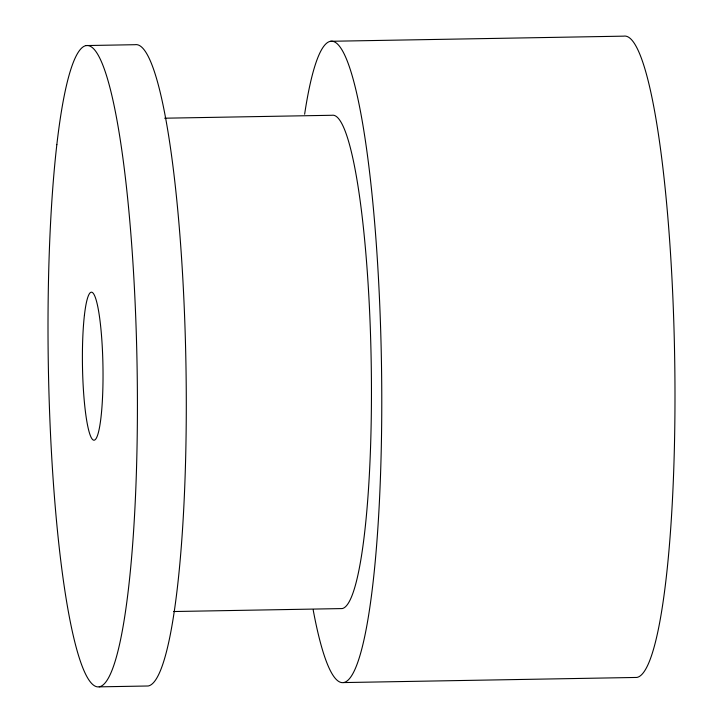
<?xml version="1.0" encoding="UTF-8"?>
<svg xmlns="http://www.w3.org/2000/svg" width="723" height="723" viewBox="0 0 723 723"><rect width="100%" height="100%" fill="white"/><g stroke="black" fill="none" stroke-linecap="round" stroke-linejoin="round"><path stroke-width="1.08" d="M86.209 45.558L135.074 44.699A320.777 44.365 89 0 1 185.82 358.021A320.777 44.365 89 0 1 148.107 685.991L99.232 686.85M330.547 41.283L623.768 36.15A320.777 44.365 89 0 1 674.514 349.471A320.777 44.365 89 0 1 636.791 677.442L343.579 682.575M164.663 118.201L332.056 115.273A246.751 34.126 89 0 1 371.089 356.294A246.751 34.126 89 0 1 342.078 608.576L173.565 611.531M304.627 114.225A320.777 44.365 89 0 1 365.657 142.503A320.777 44.365 89 0 1 373.222 581.084A320.777 44.365 89 0 1 313.176 609.869M84.437 315.074A74.026 10.239 89 0 0 91.532 438.111A74.026 10.239 89 0 0 102.187 345.413A74.026 10.239 89 0 0 84.437 315.074M56.837 144.654A320.777 44.365 89 0 0 87.564 677.822A320.777 44.365 89 0 0 133.755 276.132A320.777 44.365 89 0 0 56.837 144.654"/></g></svg>
